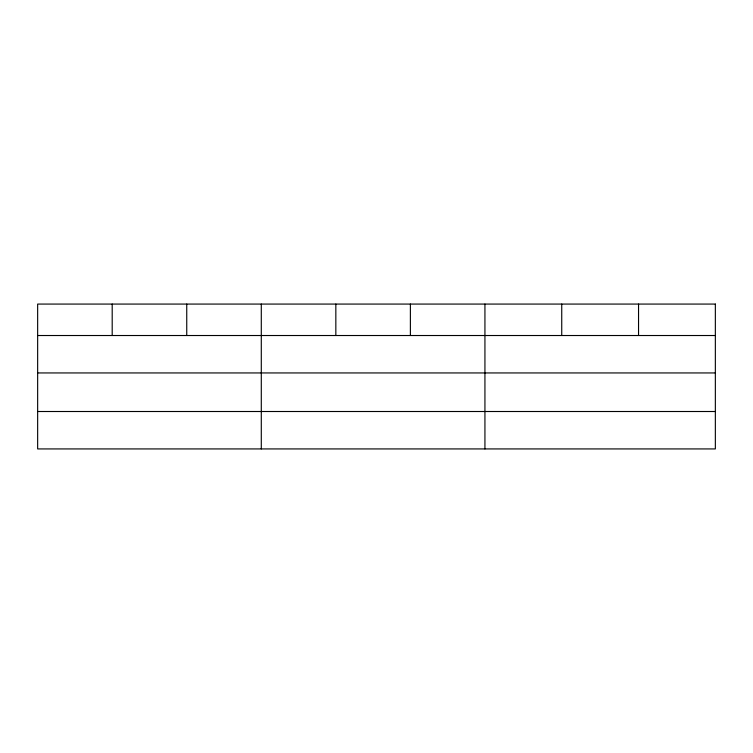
<?xml version="1.0" encoding="UTF-8"?>
<svg xmlns="http://www.w3.org/2000/svg" width="753" height="753" viewBox="0 0 753 753"><rect width="100%" height="100%" fill="white"/><g stroke="black" fill="none" stroke-linecap="round" stroke-linejoin="round"><path stroke-width="1.13" d="M37.65 335.518L715.35 335.518M37.65 372.942L715.35 372.942M37.65 411.505L715.35 411.505M638.544 304.071L638.544 335.518M561.738 304.071L561.738 335.518M484.932 304.071L484.932 448.929M410.385 304.071L410.385 335.518M335.838 304.071L335.838 335.518M261.291 304.071L261.291 448.929M186.744 304.071L186.744 335.518M112.197 304.071L112.197 335.518M715.35 304.071L37.65 304.071L37.65 448.929L715.35 448.929L715.35 304.071"/></g></svg>
